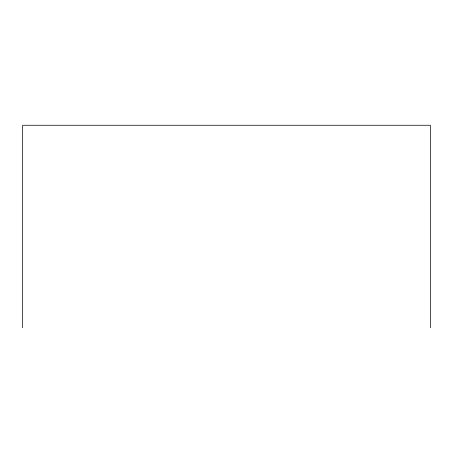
<?xml version="1.0" encoding="UTF-8"?>
<svg xmlns="http://www.w3.org/2000/svg" width="453" height="453" viewBox="0 0 453 453"><rect width="100%" height="100%" fill="white"/><g stroke="black" fill="none" stroke-linecap="round" stroke-linejoin="round"><path stroke-width="0.68" d="M430.35 327.734L430.35 125.266L22.65 125.266L22.65 327.734"/></g></svg>
